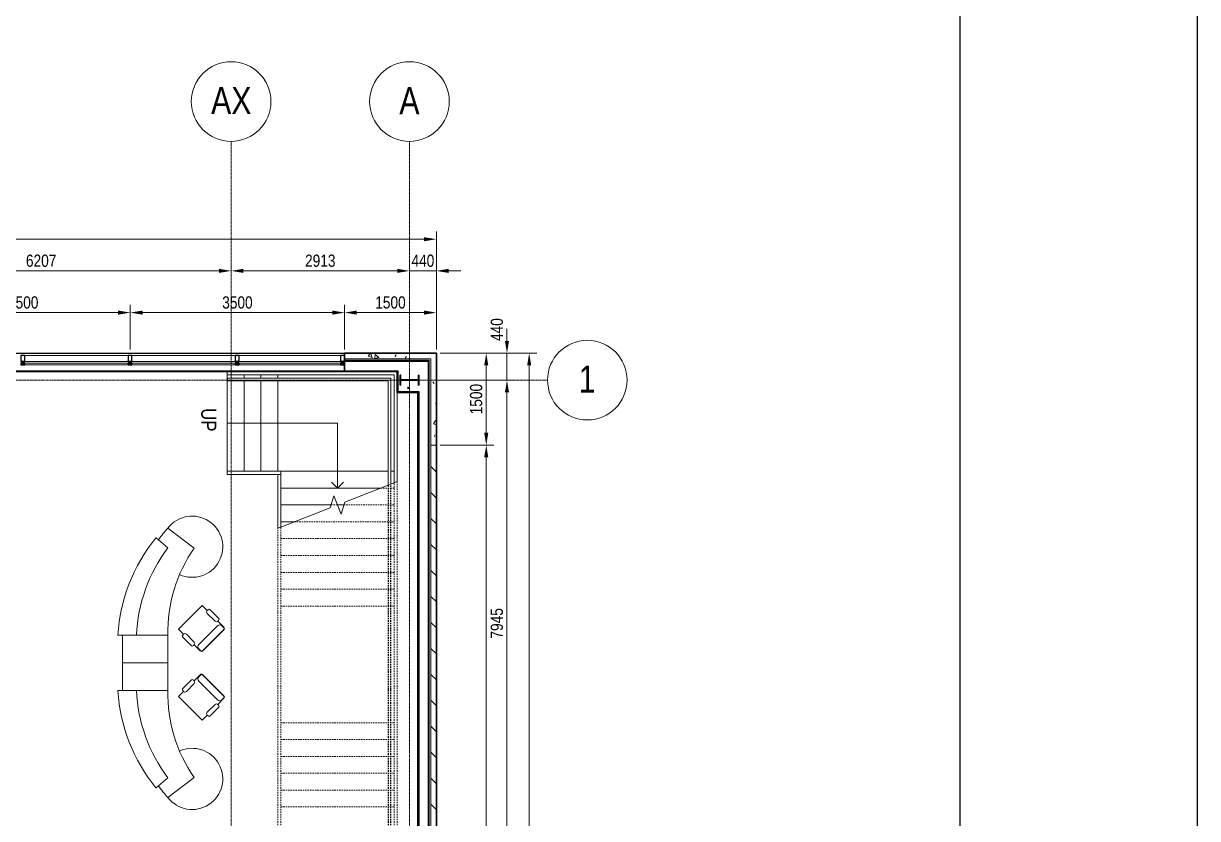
# Model space of a CAD drawing. Header units: millimetres. Extents: x -31954 to 493870, y 99509 to 604061.
# Drawn here: x 283764 to 302946, y 502529 to 515513 of the extents above; entities that cross this region are included whole.
import ezdxf

# ---------------------------------------------------------------- set-up
doc = ezdxf.new("R2010")
doc.units = ezdxf.units.MM
doc.header["$LTSCALE"] = 10
doc.linetypes.add('Center', pattern=[2, 1.25, -0.25, 0.25, -0.25])
doc.linetypes.add('Overhead', pattern=[3.96875, 2.38125, -1.5875])
for name, color, linetype, lineweight in [('A-ANNOTATIONS', 1, 'Continuous', 9), ('A-DETL-GENF', 3, 'Continuous', 9), ('A-FLOR-HRAL', 1, 'Continuous', 9), ('A-FLOR-STRS', 2, 'Continuous', 9), ('A-FURNITURE', 2, 'Continuous', 9), ('A-GLAZ', 6, 'Continuous', 9), ('A-GLAZ-CWMG', 3, 'Continuous', 9), ('A-HATCH', 9, 'Continuous', 0), ('A-SECT-MBND', 5, 'Overhead', 9), ('A-WALL', 2, 'Continuous', 18), ('S-COLUMN-STEEL-PLAN', 4, 'Continuous', 50), ('S-COLUMN-STEEL-SECTION', 4, 'Continuous', 25), ('S-GRID', 6, 'Center', 9)]:
    doc.layers.add(name, color=color, linetype=linetype, lineweight=lineweight)
doc.styles.add('AnnoText', font='arial.ttf', dxfattribs={"width": 0.8, "height": 2})
doc.styles.get("Standard").update_dxf_attribs({"font": 'arial.ttf', "width": 0.8})
pattern_1 = [(320, (271359.46, 491699.5), (-63.756, -728.737), [76.2, -838.2]), (265, (271359.5, 491699.5), (764.228, 140.972), [60.96, -670.56]), (10.451, (271354.15, 491638.8), (700.467, -587.77), [64.76, -712.36]), (316.184, (271562.7, 491699.5), (-168.17, -1084.316), [114.3, -1257.3]), (6.636, (271548.6, 491609.2), (989.71, -949.61), [97.14, -1068.54]), (261.184, (271562.7, 491699.5), (989.7, -949.62), [91.44, -1005.84]), (291, (271511.86, 491597.9), (-409.06, -606.458), [76.2, -838.2]), (236, (271511.9, 491597.9), (736.753, -247.208), [60.96, -670.56]), (341.451, (271477.8, 491547.4), (327.685, -853.668), [64.76, -712.36]), (307.5, (271359.46, 491699.52), (338.22, -12.3547), [33.528, -628.904, 33.528, -647.192, -673.1]), (307.5, (271359.46, 491699.52), (338.22, -12.3547), [-1343.152, 33.528, -639.572]), (277.5, (271359.46, 491699.52), (400.722, -267.279), [33.528, -354.584, 33.528, -613.664, -256.54]), (277.5, (271359.46, 491699.52), (400.722, -267.279), [-1035.304, 33.528, -223.012]), (237.5, (271359.46, 491926.1), (-22.9153, -542.3633), [33.528, -220.472, 33.528, -758.952, -1051.56]), (237.5, (271359.46, 491926.1), (-22.9153, -542.3633), [-1046.48, 33.528, -1018.032]), (227.5, (271359.46, 492027.7), (101.707, -592.517), [33.528, -296.672, 33.528, -492.76, -746.76]), (227.5, (271359.46, 492027.7), (101.707, -592.517), [-856.488, 33.528, -713.232])]
pattern_2 = [(270, (271359.46, 491699.52), (300, -6e-14), []), (360, (271359.46, 491699.52), (7e-14, 300), [])]
pattern_3 = [(270, (271359.46, 491699.52), (203.2, -812.8), [33.528, -576.072, 33.528, -576.072, -3251.2]), (270, (271359.46, 491699.52), (203.2, -812.8), [-1219.2, 33.528, -1185.672, 33.528, -576.072, -1422.4]), (270, (271359.46, 491699.52), (203.2, -812.8), [-3048, 33.528, -372.872, 33.528, -982.472]), (30, (271461.06, 491394.72), (602.3054, 582.3764), [33.528, -576.072, 33.528, -576.072, -3251.2]), (30, (271461.06, 491394.72), (602.3054, 582.3764), [-1219.2, 33.528, -1185.672, 33.528, -576.072, -1422.4]), (30, (271461.06, 491394.72), (602.3054, 582.3764), [-3048, 33.528, -372.872, 33.528, -982.472]), (150, (271867.46, 491293.12), (-805.5054, 230.4236), [33.528, -576.072, 33.528, -576.072, -3251.2]), (150, (271867.46, 491293.12), (-805.5054, 230.4236), [-1219.2, 33.528, -1185.672, 33.528, -576.072, -1422.4]), (150, (271867.46, 491293.12), (-805.5054, 230.4236), [-3048, 33.528, -372.872, 33.528, -982.472])]

# ---------------------------------------------------------------- blocks, each defined once
blk = doc.blocks.new('System Panel - 1_ Glass-559262-Ground Floor Level')
at = {"layer": 'A-GLAZ', "lineweight": 18}
for p, q in [((842, 13), (-842, 13)), ((-842, 13), (-842, -13)), ((842, -13), (842, 13)), ((-842, -13), (842, -13))]:
    blk.add_line(p, q, dxfattribs=at)
blk = doc.blocks.new('Rectangular Mullion - Kawneer-1600_Sys_3-6 Mullion_Sill-559254-Ground Floor Level')
at = {"layer": 'A-GLAZ-CWMG'}
for p, q in [((-18394, 17587), (-18394, 15928)), ((-18241, 15928), (-18241, 17587))]:
    blk.add_line(p, q, dxfattribs=at)
blk = doc.blocks.new('Rectangular Mullion - Kawneer-1600_Sys_3_6_pg01-Detail4-322335-Ground Floor Level')
at = {"layer": 'A-DETL-GENF'}
for p, q in [((-27, 114), (-27, 20)), ((36, 114), (-27, 114)), ((-27, 19), (-25, 19)), ((-27, 18), (-27, -18)), ((-24, 19), (-26, 19)), ((-25, 27), (-25, 111)), ((-25, 21), (-25, 22)), ((-25, 17), (-13, 17)), ((-25, -17), (-25, 17)), ((-24, 111), (-21, 111)), ((-14, 26), (-24, 26)), ((-24, 23), (-22, 23)), ((-13, 19), (-22, 19)), ((-21, 19), (-7, 19)), ((-20, 22), (-20, 21)), ((-19, 110), (-19, 109)), ((-19, 109), (-13, 109)), ((-13, 109), (-13, 110)), ((-13, 23), (-13, 25)), ((21, 22), (-13, 22)), ((-12, 111), (20, 111)), ((-8, 17), (-8, 0)), ((-7, 17), (-8, 17)), ((-8, 0), (-8, -1)), ((-7, 19), (-7, 17)), ((-7, 1), (-4, 1)), ((-7, -1), (-7, 0)), ((-5, 15), (-5, 4)), ((-5, 4), (1, 4)), ((-4, 0), (-5, 0)), ((-4, 19), (-4, 17)), ((0, 19), (-4, 19)), ((-4, 0), (-3, 0)), ((-1, 0), (0, 0)), ((0, 17), (0, 19)), ((0, 1), (3, 1)), ((1, 0), (0, 0)), ((1, 4), (1, 15)), ((3, 19), (30, 19)), ((3, 17), (3, 19)), ((4, 17), (3, 17)), ((3, 0), (3, -1)), ((4, 0), (4, 17)), ((4, -1), (4, 0)), ((22, 110), (22, 109)), ((22, 109), (28, 109)), ((33, 26), (22, 26)), ((22, 25), (22, 23)), ((27, 19), (24, 17)), ((24, 16), (27, 13)), ((28, 109), (28, 110)), ((29, 111), (33, 111)), ((29, 21), (29, 22)), ((30, 23), (33, 23)), ((33, 19), (36, 19)), ((34, 111), (34, 27)), ((34, 22), (34, 21)), ((36, 20), (36, 114)), ((36, 25), (36, 24)), ((37, 26), (37, 26)), ((40, 13), (38, 25)), ((-25, -19), (-27, -19)), ((-27, -20), (-27, -38)), ((-27, -38), (36, -38)), ((-26, -19), (-24, -19)), ((-13, -17), (-25, -17)), ((-25, -22), (-25, -21)), ((-25, -26), (-25, -35)), ((-22, -23), (-24, -23)), ((-19, -25), (-24, -25)), ((-24, -36), (33, -36)), ((-22, -19), (-13, -19)), ((-8, -19), (-21, -19)), ((-20, -21), (-20, -22)), ((-18, -22), (-18, -25)), ((-8, -22), (-18, -22)), ((-8, -2), (-9, -3)), ((-9, -13), (-8, -14)), ((-8, -1), (-8, -1)), ((-8, -4), (-6, -3)), ((-8, -4), (-8, -12)), ((-6, -13), (-8, -12)), ((-8, -14), (-8, -14)), ((-8, -15), (-8, -16)), ((-8, -16), (-8, -19)), ((-6, -4), (-7, -4)), ((-7, -12), (-6, -12)), ((-7, -16), (-7, -15)), ((-4, -17), (-7, -17)), ((-6, 0), (-6, -2)), ((-6, -2), (-6, -1)), ((-5, -2), (-6, -2)), ((-6, -2), (-6, -3)), ((-6, -2), (-6, -2)), ((-6, -7), (-6, -6)), ((-6, -10), (-6, -9)), ((-6, -14), (-5, -13)), ((-6, -13), (-6, -14)), ((-6, -13), (-6, -13)), ((-6, -15), (-6, -14)), ((-6, -14), (-6, -15)), ((2, -19), (-6, -19)), ((1, -7), (-5, -7)), ((-5, -9), (1, -9)), ((-5, -16), (-4, -16)), ((-4, -3), (-4, -3)), ((-4, -13), (-4, -12)), ((-3, -15), (-4, -16)), ((-3, -2), (-3, -2)), ((-3, -3), (-2, -4)), ((-2, -11), (-3, -13)), ((-3, -13), (-3, -14)), ((-2, -4), (-1, -3)), ((-1, -13), (-2, -11)), ((-1, -2), (-1, -2)), ((-1, -3), (-1, -3)), ((-1, -12), (-1, -13)), ((-1, -14), (-1, -13)), ((0, -16), (-1, -15)), ((0, -16), (1, -16)), ((3, -17), (0, -17)), ((2, -2), (1, -2)), ((1, -13), (2, -14)), ((2, -2), (2, 0)), ((2, -1), (2, -2)), ((2, -2), (2, -2)), ((2, -3), (2, -2)), ((2, -3), (4, -4)), ((3, -4), (2, -4)), ((2, -6), (2, -7)), ((2, -9), (2, -10)), ((4, -12), (2, -13)), ((2, -12), (3, -12)), ((2, -14), (2, -13)), ((2, -14), (2, -15)), ((2, -14), (2, -14)), ((2, -15), (2, -14)), ((3, -15), (3, -16)), ((4, -1), (4, -1)), ((5, -3), (4, -2)), ((4, -12), (4, -4)), ((4, -14), (5, -13)), ((4, -14), (4, -14)), ((4, -16), (4, -15)), ((4, -19), (4, -16)), ((30, -19), (4, -19)), ((26, -22), (4, -22)), ((24, -19), (24, -13)), ((27, -25), (27, -22)), ((33, -25), (28, -25)), ((29, -22), (29, -21)), ((33, -23), (30, -23)), ((36, -19), (33, -19)), ((34, -21), (34, -22)), ((34, -35), (34, -26)), ((36, -38), (36, -20)), ((36, -25), (36, -24)), ((37, -26), (37, -26)), ((39, -13), (38, -25))]:
    blk.add_line(p, q, dxfattribs=at)
for centre, radius, start, end in [((-27, 20), 0.508, 180, 270), ((-26, 18), 1.02, 90, 180), ((-24, 111), 0.762, 90, 180), ((-24, 27), 0.762, 180, 270), ((-24, 22), 1.27, 90, 180), ((-23, 21), 2.29, 180, 225.1897), ((-25, 19), 0.381, 270, 45.1897), ((-25, 17), 0.508, 90, 180), ((-23, 19), 1.27, 23.5782, 156.4218), ((-22, 22), 1.27, 0, 90), ((-21, 110), 1.52, 0, 90), ((-23, 21), 2.29, 314.8103, 0), ((-21, 19), 0.381, 134.8103, 270), ((-14, 25), 0.508, 0, 90), ((-12, 110), 1.52, 90, 180), ((-13, 23), 0.762, 180, 270), ((-13, 18), 1.02, 270, 90), ((-8, 17), 0.254, 90, 180), ((-7, 19), 0.254, 0, 90), ((-7, 17), 0.254, 270, 0), ((-7, 0), 0.254, 90, 189), ((-5, -1), 0.762, 90, 170), ((-7, 17), 3.17, 301.3323, 0), ((-4, 0), 0.381, 30, 90), ((-4, -1), 0.762, 40.0052, 90), ((0, -1), 0.762, 90, 139.9948), ((3, 17), 3.17, 180, 238.6677), ((0, 0), 0.381, 90, 150), ((1, -1), 0.762, 10, 90), ((3, 19), 0.254, 90, 180), ((3, 17), 0.254, 180, 270), ((3, 0), 0.254, 351, 90), ((4, 17), 0.254, 360, 90), ((20, 110), 1.52, 0, 90), ((21, 23), 0.762, 270, 0), ((22, 25), 0.508, 90, 180), ((25, 16), 0.889, 130.5689, 230), ((29, 110), 1.52, 90, 180), ((30, 22), 1.27, 90, 180), ((31, 21), 2.29, 180, 225.1897), ((30, 19), 0.381, 270, 45.1897), ((33, 111), 0.762, 0, 90), ((33, 27), 0.762, 270, 0), ((33, 22), 1.27, 0, 90), ((32, 21), 2.29, 314.8103, 0), ((33, 19), 0.381, 134.8103, 270), ((37, 25), 0.508, 90, 180), ((36, 20), 0.508, 270, 0), ((37, 25), 0.508, 8.2681, 90), ((-26, -18), 1.02, 180, 270), ((-27, -20), 0.508, 90, 180), ((-25, -17), 0.508, 180, 270), ((-25, -19), 0.381, 314.8103, 90), ((-23, -21), 2.29, 134.8103, 180), ((-24, -22), 1.27, 180, 270), ((-24, -26), 0.762, 90, 180), ((-24, -35), 0.762, 180, 270), ((-23, -19), 1.27, 203.5782, 336.4218), ((-22, -22), 1.27, 270, 0), ((-21, -19), 0.381, 90, 225.1897), ((-23, -21), 2.29, 0, 45.1897), ((-19, -25), 0.508, 270, 0), ((-18, -22), 0.762, 90, 180), ((-13, -18), 1.02, 270, 90), ((-8, -3), 0.381, 175, 287), ((-8, -13), 0.381, 73, 185), ((-8, -2), 0.254, 107, 175), ((-8, -1), 0.254, 287, 23), ((-7, -4), 0.533, 90, 180), ((-7, -12), 0.533, 180, 270), ((-8, -15), 0.254, 337, 73), ((-8, -14), 0.254, 185, 253), ((-8, -19), 2.54, 270, 0), ((-6, -1), 0.254, 189, 287), ((-6, -15), 0.254, 73, 171), ((-7, -16), 0.254, 171, 270), ((-6, -1), 0.254, 9.6978, 107), ((-6, -2), 0.254, 26, 102.511), ((-6, -3), 0.254, 287, 26), ((-6, -2), 0.381, 170, 210), ((-6, -3), 0.254, 270, 0), ((-5, -6), 0.254, 96.3794, 180), ((-5, -7), 0.254, 180, 270), ((-5, -9), 0.254, 90, 180), ((-5, -10), 0.254, 180, 263.6206), ((-6, -13), 0.254, 0, 90), ((-6, -13), 0.254, 334, 73), ((-6, -14), 0.254, 255.1531, 334), ((-6, -14), 0.381, 150, 190), ((-6, -15), 0.254, 253, 350.3022), ((-5, -15), 0.762, 190, 270), ((-6, -3), 2.03, 276.3794, 0), ((-6, -12), 2.03, 360, 83.6206), ((-3, -3), 0.254, 141.3053, 180), ((-3, -13), 0.254, 180, 218.6947), ((-4, -16), 0.381, 270, 330), ((-4, -15), 0.762, 270, 319.9948), ((-4, -1), 1.52, 345, 30), ((-5, -1), 1.83, 321.3053, 40.0052), ((-3, -3), 0.203, 82.8192, 210), ((-3, -13), 0.203, 150, 277.1808), ((-5, -15), 1.83, 319.9948, 38.6947), ((-4, -15), 1.52, 330, 15), ((-2, -4), 0.381, 210, 330), ((-2, -12), 0.381, 30, 150), ((0, -1), 1.52, 150, 195), ((1, -1), 1.83, 139.9948, 218.6947), ((-1, -3), 0.203, 330, 97.1808), ((-1, -3), 0.254, 0, 38.6947), ((2, -3), 2.03, 180, 263.6206), ((2, -12), 2.03, 96.3794, 180), ((-1, -13), 0.203, 262.8192, 30), ((1, -15), 1.83, 141.3053, 220.0052), ((-1, -13), 0.254, 321.3053, 0), ((0, -15), 1.52, 165, 210), ((0, -15), 0.762, 220.0052, 270), ((0, -16), 0.381, 210, 270), ((2, -3), 0.254, 154, 253), ((1, -6), 0.254, 0, 83.6206), ((1, -7), 0.254, 270, 0), ((1, -9), 0.254, 0, 90), ((1, -10), 0.254, 276.3794, 0), ((2, -13), 0.254, 107, 206), ((1, -15), 0.762, 270, 350), ((2, -1), 0.254, 73, 170.3022), ((2, -1), 0.254, 253, 351), ((2, -2), 0.254, 75.1531, 154), ((2, -2), 0.381, 330, 10), ((2, -3), 0.254, 180, 270), ((2, -13), 0.254, 90, 180), ((2, -14), 0.254, 206, 282.511), ((2, -14), 0.381, 350, 30), ((2, -15), 0.254, 9, 107), ((2, -15), 0.254, 189.6978, 287), ((4, -19), 2.54, 180, 270), ((3, -4), 0.533, 360, 90), ((3, -12), 0.533, 270, 0), ((3, -16), 0.254, 270, 9), ((4, -1), 0.254, 157, 253), ((4, -2), 0.254, 5, 73), ((4, -3), 0.381, 253, 5), ((4, -13), 0.381, 355, 107), ((4, -14), 0.254, 287, 355), ((4, -15), 0.254, 107, 203), ((26, -22), 0.762, 0, 90), ((28, -25), 0.508, 180, 270), ((31, -21), 2.29, 134.8103, 180), ((30, -22), 1.27, 180, 270), ((30, -19), 0.381, 314.8103, 90), ((33, -19), 0.381, 90, 225.1897), ((32, -21), 2.29, 0, 45.1897), ((33, -22), 1.27, 270, 0), ((33, -26), 0.762, 0, 90), ((33, -35), 0.762, 270, 0), ((36, -20), 0.508, 0, 90), ((37, -25), 0.508, 180, 270), ((37, -25), 0.508, 270, 351.9331)]:
    blk.add_arc(centre, radius, start, end, dxfattribs=at)
blk = doc.blocks.new('Rectangular Mullion - Kawneer-1600_Sys_3-6 Mullion_Jamb L-559006-Ground Floor Level')
at = {"layer": 'A-GLAZ-CWMG', "lineweight": 25}
for p, q in [((-64, 114), (-64, 13)), ((0, 114), (-64, 114)), ((-64, 13), (-51, 13)), ((-51, 13), (-51, -13)), ((0, -38), (0, 114)), ((-51, -13), (-64, -13)), ((-64, -13), (-64, -38)), ((-64, -38), (0, -38))]:
    blk.add_line(p, q, dxfattribs=at)
blk = doc.blocks.new('Desk-Reception - Desk-Reception-463997-Ground Floor Level')
at = {"layer": 'A-FURNITURE'}
for p, q in [((0, 815), (0, 0)), ((0, 740), (450, 740)), ((450, 740), (450, 0)), ((-1589, 193), (-1429, 0)), ((450, 0), (0, 0)), ((-1750, 0), (-1421, -429))]:
    blk.add_line(p, q, dxfattribs=at)
for centre, radius, start, end in [((150, -1909), 2729, 93.1598, 129.5925), ((128, -2082), 2600, 92.8226, 126.7878), ((233, -2251), 3000, 126.6541, 131.3831), ((-51, -2404), 2405, 88.7967, 124.7576), ((-1446, -397), 500, 127.4781, 24.3436)]:
    blk.add_arc(centre, radius, start, end, dxfattribs=at)
blk = doc.blocks.new('Chair-Task Arms - Chair-Task Arms-350113-Ground Floor Level')
at = {"layer": 'A-FURNITURE'}
for p, q in [((-132, 282), (-132, 168)), ((-132, 282), (414, 282)), ((414, 282), (414, 168)), ((-177, 142), (-177, -49)), ((-132, 168), (-151, 168)), ((-100, -44), (-100, 136)), ((382, 136), (382, -45)), ((433, 168), (414, 168)), ((459, -50), (459, 142)), ((-150, -76), (-132, -76)), ((-132, -76), (-132, -219)), ((-126, -222), (-126, -177)), ((-75, -126), (357, -126)), ((408, -222), (408, -177)), ((414, -77), (432, -77)), ((414, -77), (414, -219)), ((-107, -244), (389, -244)), ((-100, -248), (382, -248))]:
    blk.add_line(p, q, dxfattribs=at)
for centre, radius, start, end in [((-151, 142), 26.2, 90, 180), ((-132, 136), 32.3, 360, 90), ((414, 136), 32.3, 90, 180), ((433, 142), 26.2, 360, 90), ((-150, -49), 26.9, 180, 270), ((-132, -44), 32.3, 270, 360), ((-75, -177), 50.8, 90, 180), ((357, -177), 50.8, 0, 90), ((414, -45), 32.3, 180, 270), ((432, -50), 26.9, 270, 360), ((-107, -219), 25.4, 180, 270), ((-100, -222), 25.4, 180, 270), ((382, -222), 25.4, 270, 0), ((389, -219), 25.4, 270, 0)]:
    blk.add_arc(centre, radius, start, end, dxfattribs=at)
blk = doc.blocks.new('Railing - Railing-541401-Ground Floor Level')
at = {"layer": 'A-FLOR-HRAL'}
for p, q in [((-18019, 18405), (-18019, 16560)), ((-16775, 18405), (-18019, 18405)), ((-17979, 18365), (-17979, 16560)), ((-16775, 18365), (-17979, 18365)), ((-16290, 18405), (-16775, 18405)), ((-16274, 18365), (-16775, 18365)), ((-16274, 18365), (-16290, 18405)), ((-18019, 16560), (-18019, 15740)), ((-17979, 16560), (-17979, 15740)), ((-17979, 15740), (-18019, 15740))]:
    blk.add_line(p, q, dxfattribs=at)
at = {"layer": 'A-SECT-MBND'}
for p, q in [((-10139, 18510), (-10099, 18510)), ((-10139, 18510), (-10139, 18405)), ((-10134, 18510), (-10104, 18510)), ((-10134, 18510), (-10134, 18400)), ((-10134, 18510), (-10104, 18510)), ((-10134, 18510), (-10134, 18400)), ((-10134, 18510), (-10104, 18510)), ((-10134, 18510), (-10134, 18400)), ((-10134, 18510), (-10104, 18510)), ((-10134, 18510), (-10134, 18400)), ((-10134, 18510), (-10104, 18510)), ((-10134, 18510), (-10134, 18400)), ((-10134, 18510), (-10104, 18510)), ((-10134, 18510), (-10134, 18400)), ((-10104, 18510), (-10104, 18370)), ((-10104, 18510), (-10104, 18370)), ((-10104, 18510), (-10104, 18370)), ((-10104, 18510), (-10104, 18370)), ((-10104, 18510), (-10104, 18370)), ((-10104, 18510), (-10104, 18370)), ((-10099, 18510), (-10099, 18365)), ((-14300, 18405), (-16290, 18405)), ((-14300, 18400), (-16288, 18400)), ((-14300, 18400), (-16288, 18400)), ((-14300, 18400), (-16288, 18400)), ((-14300, 18400), (-16288, 18400)), ((-14300, 18400), (-16288, 18400)), ((-14300, 18400), (-16288, 18400)), ((-14300, 18370), (-16276, 18370)), ((-14300, 18370), (-16276, 18370)), ((-14300, 18370), (-16276, 18370)), ((-14300, 18370), (-16276, 18370)), ((-14300, 18370), (-16276, 18370)), ((-14300, 18370), (-16276, 18370)), ((-14300, 18365), (-16274, 18365)), ((-12932, 18405), (-14300, 18405)), ((-12932, 18400), (-14300, 18400)), ((-12932, 18400), (-14300, 18400)), ((-12932, 18400), (-14300, 18400)), ((-12932, 18400), (-14300, 18400)), ((-12932, 18400), (-14300, 18400)), ((-12932, 18400), (-14300, 18400)), ((-12932, 18370), (-14300, 18370)), ((-12932, 18370), (-14300, 18370)), ((-12932, 18370), (-14300, 18370)), ((-12932, 18370), (-14300, 18370)), ((-12932, 18370), (-14300, 18370)), ((-12932, 18370), (-14300, 18370)), ((-12932, 18365), (-14300, 18365)), ((-10244, 18405), (-12932, 18405)), ((-10244, 18400), (-12932, 18400)), ((-10244, 18400), (-12932, 18400)), ((-10244, 18400), (-12932, 18400)), ((-10244, 18400), (-12932, 18400)), ((-10244, 18400), (-12932, 18400)), ((-10244, 18400), (-12932, 18400)), ((-10244, 18370), (-12932, 18370)), ((-10244, 18370), (-12932, 18370)), ((-10244, 18370), (-12932, 18370)), ((-10244, 18370), (-12932, 18370)), ((-10244, 18370), (-12932, 18370)), ((-10244, 18370), (-12932, 18370)), ((-10244, 18365), (-12932, 18365)), ((-10139, 18405), (-10244, 18405)), ((-10134, 18400), (-10244, 18400)), ((-10134, 18400), (-10244, 18400)), ((-10134, 18400), (-10244, 18400)), ((-10134, 18400), (-10244, 18400)), ((-10134, 18400), (-10244, 18400)), ((-10134, 18400), (-10244, 18400)), ((-10104, 18370), (-10244, 18370)), ((-10104, 18370), (-10244, 18370)), ((-10104, 18370), (-10244, 18370)), ((-10104, 18370), (-10244, 18370)), ((-10104, 18370), (-10244, 18370)), ((-10104, 18370), (-10244, 18370)), ((-10099, 18365), (-10244, 18365))]:
    blk.add_line(p, q, dxfattribs=at)
blk = doc.blocks.new('Desk-Reception - Desk-Reception-543519-Ground Floor Level')
at = {"layer": 'A-FURNITURE'}
for p, q in [((-1750, 0), (-1421, 429)), ((-1589, -193), (-1429, 0)), ((450, 0), (0, 0)), ((0, -815), (0, 0)), ((450, -740), (450, 0)), ((0, -740), (450, -740))]:
    blk.add_line(p, q, dxfattribs=at)
for centre, radius, start, end in [((-1446, 397), 500, 335.6564, 232.5219), ((-51, 2404), 2405, 235.2424, 271.2033), ((233, 2251), 3000, 228.6169, 233.3459), ((128, 2082), 2600, 233.2122, 267.1774), ((150, 1909), 2729, 230.4075, 266.8402)]:
    blk.add_arc(centre, radius, start, end, dxfattribs=at)
blk = doc.blocks.new('Chair-Task Arms - Chair-Task Arms-543520-Ground Floor Level')
at = {"layer": 'A-FURNITURE'}
for p, q in [((-132, 76), (-132, 219)), ((-126, 222), (-126, 177)), ((-107, 244), (389, 244)), ((-100, 248), (382, 248)), ((408, 222), (408, 177)), ((414, 77), (414, 219)), ((-177, -142), (-177, 49)), ((-150, 76), (-132, 76)), ((-100, 44), (-100, -136)), ((-75, 126), (357, 126)), ((382, -136), (382, 45)), ((414, 77), (432, 77)), ((459, 50), (459, -142)), ((-132, -168), (-151, -168)), ((-132, -282), (-132, -168)), ((414, -282), (414, -168)), ((433, -168), (414, -168)), ((-132, -282), (414, -282))]:
    blk.add_line(p, q, dxfattribs=at)
for centre, radius, start, end in [((-107, 219), 25.4, 90, 180), ((-100, 222), 25.4, 90, 180), ((382, 222), 25.4, 360, 90), ((389, 219), 25.4, 360, 90), ((-150, 49), 26.9, 90, 180), ((-132, 44), 32.3, 0, 90), ((-75, 177), 50.8, 180, 270), ((357, 177), 50.8, 270, 360), ((414, 45), 32.3, 90, 180), ((432, 50), 26.9, 0, 90), ((-151, -142), 26.2, 180, 270), ((-132, -136), 32.3, 270, 0), ((414, -136), 32.3, 180, 270), ((433, -142), 26.2, 270, 0)]:
    blk.add_arc(centre, radius, start, end, dxfattribs=at)
blk = doc.blocks.new('System Panel - 1_ Glass-559335-Ground Floor Level')
at = {"layer": 'A-GLAZ', "lineweight": 18}
for p, q in [((856, 13), (-856, 13)), ((-856, 13), (-856, -13)), ((856, -13), (856, 13)), ((-856, -13), (856, -13))]:
    blk.add_line(p, q, dxfattribs=at)
blk = doc.blocks.new('Rectangular Mullion - Kawneer-1600_Sys_3-6 Mullion_Sill-559258-Ground Floor Level')
at = {"layer": 'A-GLAZ-CWMG'}
for p, q in [((-18394, 15864), (-18394, 14178)), ((-18241, 14178), (-18241, 15864))]:
    blk.add_line(p, q, dxfattribs=at)
blk = doc.blocks.new('Rectangular Mullion - Kawneer-1600_Sys_3_6_pg01-Detail5-322336-Ground Floor Level')
at = {"layer": 'A-DETL-GENF'}
for p, q in [((-31, 19), (-29, 32)), ((-28, 32), (-29, 32)), ((-27, 121), (36, 121)), ((-27, 26), (-27, 121)), ((-27, 32), (-27, 31)), ((-25, 25), (-27, 25)), ((-25, 117), (-25, 33)), ((-25, 28), (-25, 28)), ((-21, 118), (-24, 118)), ((-24, 32), (-14, 32)), ((-22, 29), (-24, 29)), ((6, 25), (-21, 25)), ((-20, 28), (-20, 28)), ((-19, 115), (-19, 116)), ((-13, 115), (-19, 115)), ((-15, 22), (-19, 19)), ((-18, 25), (-15, 23)), ((-13, 116), (-13, 115)), ((-13, 32), (-13, 29)), ((-13, 28), (21, 28)), ((20, 118), (-12, 118)), ((4, 6), (4, 23)), ((5, 5), (4, 6)), ((4, 5), (5, 5)), ((4, 3), (4, 5)), ((5, 23), (6, 23)), ((7, 4), (5, 3)), ((5, -5), (5, 2)), ((6, 24), (6, 25)), ((6, 7), (6, 6)), ((9, 7), (6, 7)), ((6, 3), (7, 3)), ((7, 10), (7, 21)), ((14, 10), (7, 10)), ((7, 6), (7, 4)), ((7, 5), (7, 6)), ((7, 4), (7, 5)), ((7, 4), (7, 4)), ((7, 3), (7, 4)), ((7, 1), (7, -1)), ((8, 7), (9, 7)), ((9, 25), (13, 25)), ((9, 24), (9, 25)), ((10, 6), (9, 7)), ((10, 2), (9, 4)), ((9, 4), (9, 3)), ((10, 4), (10, 5)), ((12, 4), (11, 2)), ((12, 7), (12, 6)), ((12, 5), (12, 4)), ((12, 3), (12, 4)), ((13, 25), (13, 24)), ((15, 7), (13, 7)), ((13, 7), (14, 7)), ((14, 21), (14, 10)), ((15, 5), (14, 4)), ((14, 4), (14, 4)), ((17, 3), (14, 4)), ((14, 4), (14, 3)), ((14, -1), (14, 1)), ((15, 6), (16, 7)), ((15, 4), (15, 6)), ((15, 6), (15, 5)), ((15, 3), (16, 3)), ((16, 25), (16, 24)), ((30, 25), (16, 25)), ((16, 23), (17, 23)), ((16, 2), (16, -5)), ((17, 23), (17, 6)), ((17, 6), (17, 5)), ((17, 5), (17, 3)), ((17, 5), (17, 5)), ((22, 115), (22, 116)), ((28, 115), (22, 115)), ((22, 32), (33, 32)), ((22, 29), (22, 32)), ((27, 25), (24, 23)), ((24, 22), (27, 19)), ((28, 116), (28, 115)), ((33, 118), (29, 118)), ((29, 28), (29, 28)), ((33, 29), (30, 29)), ((36, 25), (33, 25)), ((34, 33), (34, 117)), ((34, 28), (34, 28)), ((36, 121), (36, 26)), ((36, 32), (36, 31)), ((37, 32), (37, 32)), ((40, 19), (38, 32)), ((-31, -6), (-29, -19)), ((-28, -20), (-28, -20)), ((-27, -13), (-25, -13)), ((-27, -32), (-27, -13)), ((-27, -19), (-27, -18)), ((-27, -32), (36, -32)), ((-25, -15), (-25, -15)), ((-25, -28), (-25, -20)), ((-24, -17), (-22, -17)), ((-24, -19), (-19, -19)), ((33, -29), (-24, -29)), ((-21, -13), (4, -13)), ((-20, -15), (-20, -15)), ((-18, -15), (4, -15)), ((-18, -19), (-18, -16)), ((-15, -13), (-15, -6)), ((4, -8), (4, -6)), ((5, -8), (4, -8)), ((4, -10), (5, -8)), ((4, -13), (4, -10)), ((5, -6), (7, -7)), ((7, -6), (6, -6)), ((6, -9), (6, -10)), ((6, -10), (9, -10)), ((7, -1), (14, -1)), ((7, -2), (7, -4)), ((14, -2), (7, -2)), ((7, -7), (7, -6)), ((7, -7), (7, -9)), ((7, -7), (7, -7)), ((7, -8), (7, -7)), ((7, -9), (7, -8)), ((7, -13), (14, -13)), ((9, -10), (8, -10)), ((9, -7), (10, -5)), ((9, -6), (9, -7)), ((9, -10), (10, -9)), ((10, -8), (10, -7)), ((11, -5), (12, -7)), ((12, -7), (12, -6)), ((12, -7), (12, -8)), ((12, -9), (12, -10)), ((13, -10), (15, -10)), ((14, -10), (13, -10)), ((14, -4), (14, -2)), ((14, -7), (17, -6)), ((14, -6), (14, -7)), ((14, -7), (14, -7)), ((14, -7), (15, -8)), ((16, -6), (15, -6)), ((15, -9), (15, -7)), ((15, -8), (15, -9)), ((16, -10), (15, -9)), ((17, -6), (17, -8)), ((17, -8), (17, -10)), ((17, -8), (17, -8)), ((17, -10), (17, -13)), ((17, -13), (30, -13)), ((17, -15), (26, -15)), ((24, -13), (24, -6)), ((27, -16), (27, -19)), ((28, -19), (33, -19)), ((29, -15), (29, -15)), ((30, -17), (33, -17)), ((33, -13), (36, -13)), ((34, -15), (34, -15)), ((34, -20), (34, -28)), ((36, -32), (36, -13)), ((36, -19), (36, -18)), ((37, -20), (37, -20)), ((39, -6), (38, -19))]:
    blk.add_line(p, q, dxfattribs=at)
for centre, radius, start, end in [((-29, 32), 0.508, 90, 171.7319), ((-28, 32), 0.508, 0, 90), ((-27, 26), 0.508, 180, 270), ((-24, 117), 0.762, 90, 180), ((-24, 33), 0.762, 180, 270), ((-24, 28), 1.27, 90, 180), ((-23, 28), 2.29, 180, 225.1897), ((-25, 26), 0.381, 270, 45.1897), ((-22, 28), 1.27, 0, 90), ((-21, 116), 1.52, 360, 90), ((-23, 28), 2.29, 314.8103, 0), ((-21, 26), 0.381, 134.8103, 270), ((-16, 23), 0.889, 310, 49.4311), ((-14, 32), 0.508, 0, 90), ((-12, 116), 1.52, 90, 180), ((-13, 29), 0.762, 180, 270), ((5, 23), 0.254, 90, 180), ((5, 5), 0.254, 107, 175), ((5, 3), 0.381, 175, 287), ((5, 5), 0.254, 287, 23), ((6, 2), 0.533, 90, 180), ((6, 25), 0.254, 0, 90), ((6, 24), 0.254, 270, 0), ((6, 7), 0.254, 90, 189), ((7, 5), 0.254, 9.6978, 107), ((6, 6), 0.254, 189, 287), ((6, 24), 3.18, 301.3323, 0), ((8, 6), 0.762, 90, 170), ((7, 5), 0.381, 170, 210), ((7, 4), 0.254, 287, 26), ((7, 4), 0.254, 26, 104.8469), ((7, 3), 2.03, 276.3794, 0), ((7, 3), 0.254, 270, 0), ((7, 1), 0.254, 96.3794, 180), ((9, 7), 0.381, 30, 90), ((9, 6), 0.762, 40.0052, 90), ((8, 5), 1.83, 321.3053, 40.0052), ((10, 4), 0.203, 82.8192, 210), ((9, 4), 0.254, 141.3053, 180), ((8, 5), 1.52, 345, 30), ((11, 2), 0.381, 210, 330), ((13, 7), 0.381, 90, 150), ((13, 6), 0.762, 90, 139.9948), ((13, 5), 1.52, 150, 195), ((14, 5), 1.83, 139.9948, 218.6947), ((12, 4), 0.203, 330, 97.1808), ((12, 4), 0.254, 0, 38.6947), ((14, 3), 2.03, 180, 263.6206), ((16, 24), 3.18, 180, 238.6677), ((14, 6), 0.762, 10, 90), ((15, 4), 0.254, 77.489, 154), ((14, 4), 0.254, 154, 253), ((15, 3), 0.254, 180, 270), ((14, 1), 0.254, 0, 83.6206), ((15, 7), 0.254, 351, 90), ((15, 6), 0.254, 253, 351), ((15, 5), 0.254, 73, 170.3022), ((14, 5), 0.381, 330, 10), ((16, 25), 0.254, 90, 180), ((16, 24), 0.254, 180, 270), ((16, 2), 0.533, 360, 90), ((17, 23), 0.254, 0, 90), ((17, 5), 0.254, 5, 73), ((17, 5), 0.254, 157, 253), ((17, 3), 0.381, 253, 5), ((20, 116), 1.52, 360, 90), ((21, 29), 0.762, 270, 0), ((22, 32), 0.508, 90, 180), ((25, 23), 0.889, 130.5689, 230), ((29, 116), 1.52, 90, 180), ((30, 28), 1.27, 90, 180), ((31, 28), 2.29, 180, 225.1897), ((30, 26), 0.381, 270, 45.1897), ((33, 117), 0.762, 0, 90), ((33, 33), 0.762, 270, 0), ((33, 28), 1.27, 0, 90), ((32, 28), 2.29, 314.8103, 0), ((33, 26), 0.381, 134.8103, 270), ((37, 32), 0.508, 90, 180), ((36, 26), 0.508, 270, 0), ((37, 32), 0.508, 8.2681, 90), ((-28, -19), 0.508, 188.0669, 270), ((-28, -19), 0.508, 270, 0), ((-27, -13), 0.508, 90, 180), ((-23, -15), 2.29, 134.8103, 180), ((-25, -13), 0.381, 314.8103, 90), ((-24, -15), 1.27, 180, 270), ((-24, -20), 0.762, 90, 180), ((-24, -28), 0.762, 180, 270), ((-22, -15), 1.27, 270, 0), ((-21, -13), 0.381, 90, 225.1897), ((-23, -15), 2.29, 360, 45.1897), ((-19, -19), 0.508, 270, 0), ((-18, -16), 0.762, 90, 180), ((5, -6), 0.381, 73, 185), ((5, -8), 0.254, 185, 253), ((4, -13), 2.54, 270, 0), ((6, -5), 0.533, 180, 270), ((5, -8), 0.254, 337, 73), ((6, -9), 0.254, 73, 171), ((7, -9), 0.254, 253, 350.3022), ((6, -10), 0.254, 171, 270), ((7, -1), 0.254, 180, 270), ((7, -2), 0.254, 90, 180), ((7, -6), 2.03, 0, 83.6206), ((7, -4), 0.254, 180, 263.6206), ((7, -6), 0.254, 360, 90), ((7, -7), 0.254, 257.489, 334), ((7, -7), 0.254, 334, 73), ((7, -8), 0.381, 150, 190), ((8, -9), 0.762, 190, 270), ((10, -7), 0.203, 150, 277.1808), ((8, -8), 1.83, 319.9948, 38.6947), ((9, -7), 0.254, 180, 218.6947), ((9, -9), 0.762, 270, 319.9948), ((9, -10), 0.381, 270, 330), ((11, -5), 0.381, 30, 150), ((8, -8), 1.52, 330, 15), ((14, -6), 2.03, 96.3794, 180), ((12, -7), 0.203, 262.8192, 30), ((12, -7), 0.254, 321.3053, 0), ((14, -8), 1.83, 141.3053, 220.0052), ((13, -8), 1.52, 165, 210), ((13, -9), 0.762, 220.0052, 270), ((13, -10), 0.381, 210, 270), ((14, -1), 0.254, 270, 0), ((14, -2), 0.254, 0, 90), ((14, -4), 0.254, 276.3794, 0), ((15, -6), 0.254, 90, 180), ((14, -7), 0.254, 107, 206), ((15, -7), 0.254, 206, 284.8469), ((14, -9), 0.762, 270, 350), ((17, -13), 2.54, 180, 270), ((14, -8), 0.381, 350, 30), ((15, -9), 0.254, 189.6978, 287), ((15, -9), 0.254, 9, 107), ((15, -10), 0.254, 270, 9), ((16, -5), 0.533, 270, 0), ((17, -6), 0.381, 355, 107), ((17, -8), 0.254, 107, 203), ((17, -8), 0.254, 287, 355), ((26, -16), 0.762, 360, 90), ((28, -19), 0.508, 180, 270), ((31, -15), 2.29, 134.8103, 180), ((30, -15), 1.27, 180, 270), ((30, -13), 0.381, 314.8103, 90), ((33, -13), 0.381, 90, 225.1897), ((32, -15), 2.29, 360, 45.1897), ((33, -15), 1.27, 270, 0), ((33, -20), 0.762, 0, 90), ((33, -28), 0.762, 270, 0), ((36, -13), 0.508, 0, 90), ((37, -19), 0.508, 180, 270), ((37, -19), 0.508, 270, 351.9331)]:
    blk.add_arc(centre, radius, start, end, dxfattribs=at)
blk = doc.blocks.new('Rectangular Mullion - Kawneer-1600_Sys_3-6 Mullion_Vertical-558998-Ground Floor Level')
at = {"layer": 'A-GLAZ-CWMG', "lineweight": 25}
for p, q in [((-27, 114), (36, 114)), ((-27, 13), (-27, 114)), ((-15, 13), (-27, 13)), ((-15, -13), (-15, 13)), ((36, 13), (23, 13)), ((23, 13), (23, -13)), ((36, 114), (36, 13)), ((-27, -38), (-27, -13)), ((-27, -13), (-15, -13)), ((36, -38), (-27, -38)), ((23, -13), (36, -13)), ((36, -13), (36, -38))]:
    blk.add_line(p, q, dxfattribs=at)
blk = doc.blocks.new('Grid - M_Grid Head - Circle-10837-Second Floor Level')
at = {"layer": 'S-GRID', "linetype": 'Continuous'}
blk.add_circle((0, 0), 6.5, dxfattribs=at)
blk = doc.blocks.new('Grid - M_Grid Head - Circle 2-145576-T_O_ Pier Footing Level')
at = {"layer": 'S-GRID', "linetype": 'Continuous'}
blk.add_circle((0, 0), 6.5, dxfattribs=at)

msp = doc.modelspace()

# ---------------------------------------------------------------- hatches: boundary and pattern name
at = {"layer": 'A-HATCH', "lineweight": 9}
h = msp.add_hatch(dxfattribs=at)
h.set_pattern_fill('FP_3', color=256, angle=-90, style=0, pattern_type=2)
h.set_pattern_definition(pattern_1)
h.paths.add_polyline_path([(289009.9, 510128.7), (289009.9, 510038.7), (290509.9, 510038.7), (290509.9, 510128.7), (289394.6, 510128.7)], flags=0)
h = msp.add_hatch(dxfattribs=at)
h.set_pattern_fill('FP_3', color=256, angle=-90, style=0, pattern_type=2)
h.set_pattern_definition(pattern_1)
h.paths.add_polyline_path([(290419.9, 508628.7), (290509.9, 508628.7), (290509.9, 510038.7), (290419.9, 510038.7), (290419.9, 508901.6)], flags=0)
h = msp.add_hatch(dxfattribs=at)
h.set_pattern_fill('FP_4', color=256, angle=-90, style=0, pattern_type=2)
h.set_pattern_definition(pattern_2)
h.paths.add_polyline_path([(289009.9, 510013.7), (289009.9, 509993.7), (290394.9, 509993.7), (290394.9, 510013.7), (289394.6, 510013.7)], flags=0)
h = msp.add_hatch(dxfattribs=at)
h.set_pattern_fill('FP_4', color=256, angle=-90, style=0, pattern_type=2)
h.set_pattern_definition(pattern_2)
h.paths.add_polyline_path([(290374.9, 508628.7), (290394.9, 508628.7), (290394.9, 509993.7), (290374.9, 509993.7), (290374.9, 508901.6)], flags=0)
h = msp.add_hatch(dxfattribs=at)
h.set_pattern_fill('FP_1', color=256, angle=-90, style=0, pattern_type=2)
h.set_pattern_definition(pattern_3)
h.paths.add_polyline_path([(289869.9, 509828.7), (289869.9, 509488.7), (290209.9, 509488.7), (290209.9, 509501.7), (289882.9, 509501.7), (289882.9, 509828.7)], flags=0)
h = msp.add_hatch(dxfattribs=at)
h.set_pattern_fill('FP_1', color=256, angle=-90, style=0, pattern_type=2)
h.set_pattern_definition(pattern_3)
h.paths.add_polyline_path([(290209.9, 489288.7), (290222.9, 489288.7), (290222.9, 492514.2), (290209.9, 492514.2), (290209.9, 490260.8)], flags=0)
h.paths.add_polyline_path([(290209.9, 492606.2), (290222.9, 492606.2), (290222.9, 495181.7), (290209.9, 495181.7), (290209.9, 492622.2)], flags=0)
h.paths.add_polyline_path([(290209.9, 495555.7), (290222.9, 495555.7), (290222.9, 501556.7), (290209.9, 501556.7), (290209.9, 495568.7)], flags=0)
h.paths.add_polyline_path([(290209.9, 501943.7), (290209.9, 501930.7), (290222.9, 501930.7), (290222.9, 508628.7), (290209.9, 508628.7), (290209.9, 502688)], flags=0)
h = msp.add_hatch(dxfattribs=at)
h.set_pattern_fill('FP_2', color=256, angle=-90, style=0, pattern_type=2)
h.set_pattern_definition([(315, (271359.46, 491699.52), (212.132, 212.132), [])])
h.paths.add_polyline_path([(290419.9, 489288.7), (290509.9, 489288.7), (290509.9, 508628.7), (290419.9, 508628.7), (290419.9, 490260.8)], flags=0)
at = {"layer": 'S-COLUMN-STEEL-PLAN'}
h = msp.add_hatch(dxfattribs=at)
h.set_pattern_fill('FP_21', color=256, angle=-90, style=0, pattern_type=2)
h.set_pattern_definition([(315, (271359.46, 491699.52), (247.4874, 247.4874), []), (315, (271734.46, 491699.52), (247.4874, 247.4874), [])])
h.paths.add_polyline_path([(289916.9, 509770.7), (289916.9, 509606.7), (289924.3, 509606.7), (289924.3, 509669.6), (289929.2, 509681.4), (289940.9, 509686.2), (290198.9, 509686.2), (290210.6, 509681.4), (290215.5, 509669.6), (290215.5, 509606.7), (290222.9, 509606.7), (290222.9, 509770.7), (290215.5, 509770.7), (290215.5, 509707.8), (290210.6, 509696.1), (290198.9, 509691.2), (289940.9, 509691.2), (289929.2, 509696.1), (289924.3, 509707.8), (289924.3, 509770.7)], flags=0)

# ---------------------------------------------------------------- linework, layer by layer
at = {"layer": 'A-ANNOTATIONS'}
for p, q in [((251709.9, 511989.8), (290309.9, 511989.8)), ((290509.9, 510191.2), (290509.9, 512114.8)), ((287156.7, 511535.6), (287156.7, 511598.1)), ((287156.7, 511535.6), (287156.7, 511598.1)), ((290069.9, 511410.6), (290069.9, 511598.1)), ((290509.9, 511410.6), (290509.9, 511598.1)), ((281149.9, 511473.1), (286956.7, 511473.1)), ((287356.7, 511473.1), (289869.9, 511473.1)), ((289869.9, 511473.1), (289669.9, 511473.1)), ((290069.9, 511473.1), (290509.9, 511473.1)), ((290069.9, 511410.6), (290069.9, 511348.1)), ((290709.9, 511473.1), (290909.9, 511473.1)), ((282209.9, 510791.3), (285309.9, 510791.3)), ((285509.9, 510191.2), (285509.9, 510916.3)), ((285509.9, 510191.2), (285509.9, 510916.3)), ((285709.9, 510791.3), (288809.9, 510791.3)), ((289009.9, 510191.2), (289009.9, 510916.3)), ((289009.9, 510191.2), (289009.9, 510916.3)), ((289209.9, 510791.3), (290309.9, 510791.3)), ((290509.9, 510191.2), (290509.9, 510916.3)), ((291663.7, 510328.7), (291663.7, 510528.7)), ((290572.4, 510128.7), (292151.7, 510128.7)), ((290572.4, 510128.7), (291788.7, 510128.7)), ((290572.4, 510128.7), (291450, 510128.7)), ((291663.7, 510128.7), (291663.7, 509688.7)), ((291325, 509928.7), (291325, 508828.7)), ((292026.7, 482383.7), (292026.7, 509928.7)), ((290572.4, 509688.7), (291788.7, 509688.7)), ((290572.4, 509688.7), (291788.7, 509688.7)), ((291663.7, 509488.7), (291663.7, 509288.7)), ((291663.7, 509488.7), (291663.7, 501943.7)), ((287094.9, 508987), (288894.9, 508987)), ((288894.9, 507924.5), (288894.9, 508987)), ((290572.4, 508628.7), (291450, 508628.7)), ((290572.4, 508628.7), (291450, 508628.7)), ((291325, 508428.7), (291325, 482383.7)), ((288797.7, 508021.8), (288894.9, 507924.5)), ((288992.1, 508021.8), (288894.9, 507924.5))]:
    msp.add_line(p, q, dxfattribs=at)
for points in [[(290309.9, 512023.1), (290309.9, 511956.4), (290509.9, 511989.8)], [(286956.7, 511506.4), (286956.7, 511439.8), (287156.7, 511473.1)], [(287356.7, 511506.4), (287356.7, 511439.8), (287156.7, 511473.1)], [(289869.9, 511506.4), (289869.9, 511439.8), (290069.9, 511473.1)], [(289869.9, 511506.4), (289869.9, 511439.8), (290069.9, 511473.1)], [(290709.9, 511506.4), (290709.9, 511439.8), (290509.9, 511473.1)], [(285309.9, 510824.6), (285309.9, 510758), (285509.9, 510791.3)], [(285709.9, 510824.6), (285709.9, 510758), (285509.9, 510791.3)], [(288809.9, 510824.6), (288809.9, 510758), (289009.9, 510791.3)], [(289209.9, 510824.6), (289209.9, 510758), (289009.9, 510791.3)], [(290309.9, 510824.6), (290309.9, 510758), (290509.9, 510791.3)], [(291630.4, 510328.7), (291697, 510328.7), (291663.7, 510128.7)], [(291291.6, 509928.7), (291358.3, 509928.7), (291325, 510128.7)], [(291993.4, 509928.7), (292060, 509928.7), (292026.7, 510128.7)], [(291630.4, 509488.7), (291697, 509488.7), (291663.7, 509688.7)], [(291630.4, 509488.7), (291697, 509488.7), (291663.7, 509688.7)], [(291291.6, 508828.7), (291358.3, 508828.7), (291325, 508628.7)], [(291291.6, 508428.7), (291358.3, 508428.7), (291325, 508628.7)]]:
    msp.add_solid(points, dxfattribs=at)
at = {"layer": 'A-FLOR-STRS'}
for p, q in [((287094.9, 508149.5), (287094.9, 509824.5)), ((287094.9, 509824.5), (289869.9, 509824.5)), ((287094.9, 509774.5), (289819.9, 509774.5)), ((287369.9, 509718.7), (287369.9, 509774.5)), ((287369.9, 508199.5), (287369.9, 509678.7)), ((287644.9, 509718.7), (287644.9, 509774.5)), ((287644.9, 508199.5), (287644.9, 509678.7)), ((287919.9, 509718.7), (287919.9, 509774.5)), ((287919.9, 508199.5), (287919.9, 509678.7)), ((289819.9, 508011), (289819.9, 509774.5)), ((289869.9, 508030.5), (289869.9, 509488.7)), ((287094.9, 508199.5), (289724.9, 508199.5)), ((287094.9, 508149.5), (287969.9, 508149.5)), ((287919.9, 508149.5), (287919.9, 507268.5)), ((287969.9, 507288.1), (287969.9, 508199.5)), ((289764.9, 508199.5), (289819.9, 508199.5)), ((287969.9, 507924.5), (289598.6, 507924.5)), ((289724.9, 507973.9), (289013.2, 507695.8)), ((289764.9, 507989.5), (289869.9, 508030.5)), ((288837.1, 507797.4), (288776.6, 507603.3)), ((288952.7, 507501.7), (288837.1, 507797.4)), ((287969.9, 507649.5), (288791, 507649.5)), ((288776.6, 507603.3), (287969.9, 507288.1)), ((288894.9, 507649.5), (288998.8, 507649.5)), ((289013.2, 507695.8), (288952.7, 507501.7)), ((287969.9, 507374.5), (288191.2, 507374.5)), ((287919.9, 507268.5), (287969.9, 507288.1))]:
    msp.add_line(p, q, dxfattribs=at)
at = {"layer": 'A-SECT-MBND'}
for p, q in [((289598.6, 507924.5), (289819.9, 507924.5)), ((289819.9, 501943.7), (289819.9, 508011)), ((289869.9, 501943.7), (289869.9, 508030.5)), ((288791, 507649.5), (288894.9, 507649.5)), ((288998.8, 507649.5), (289819.9, 507649.5)), ((288191.2, 507374.5), (289819.9, 507374.5)), ((287919.9, 501943.7), (287919.9, 507268.5)), ((287969.9, 501943.7), (287969.9, 507288.1)), ((287969.9, 507099.5), (289819.9, 507099.5)), ((287969.9, 506824.5), (289819.9, 506824.5)), ((287969.9, 506549.5), (289819.9, 506549.5)), ((287969.9, 506274.5), (289819.9, 506274.5)), ((287969.9, 505999.5), (289819.9, 505999.5)), ((287969.9, 504093.7), (289819.9, 504093.7)), ((287969.9, 503818.7), (289819.9, 503818.7)), ((287969.9, 503543.7), (289819.9, 503543.7)), ((287969.9, 503268.7), (289819.9, 503268.7)), ((287969.9, 502993.7), (289819.9, 502993.7)), ((287969.9, 502718.7), (289819.9, 502718.7))]:
    msp.add_line(p, q, dxfattribs=at)
at = {"layer": 'A-WALL', "lineweight": 35}
for p, q in [((290509.9, 510128.7), (289009.9, 510128.7)), ((289009.9, 510128.7), (289009.9, 509828.7)), ((290509.9, 482183.7), (290509.9, 510128.7)), ((289869.9, 509828.7), (281149.9, 509828.7)), ((289869.9, 509828.7), (289869.9, 509488.7)), ((289869.9, 509488.7), (290209.9, 509488.7)), ((290209.9, 495568.7), (290209.9, 509488.7))]:
    msp.add_line(p, q, dxfattribs=at)
at = {"layer": 'A-WALL'}
for p, q in [((289009.9, 510038.7), (290419.9, 510038.7)), ((290419.9, 482273.7), (290419.9, 510038.7)), ((289009.9, 510013.7), (290394.9, 510013.7)), ((289009.9, 509993.7), (290374.9, 509993.7)), ((289009.9, 509841.7), (289882.9, 509841.7)), ((289882.9, 509501.7), (289882.9, 509841.7)), ((290374.9, 482318.7), (290374.9, 509993.7)), ((290394.9, 482298.7), (290394.9, 510013.7)), ((289882.9, 509501.7), (290222.9, 509501.7)), ((290222.9, 501930.7), (290222.9, 509501.7)), ((290374.9, 508628.7), (290394.9, 508628.7)), ((290419.9, 508628.7), (290509.9, 508628.7))]:
    msp.add_line(p, q, dxfattribs=at)
at = {"layer": 'S-COLUMN-STEEL-PLAN', "lineweight": 35}
for p, q in [((289924.3, 509770.7), (289916.9, 509770.7)), ((289916.9, 509770.7), (289916.9, 509606.7)), ((289924.3, 509707.8), (289924.3, 509770.7)), ((289924.3, 509606.7), (289924.3, 509669.6)), ((290198.9, 509691.2), (289940.9, 509691.2)), ((289940.9, 509686.2), (290198.9, 509686.2)), ((290222.9, 509770.7), (290215.5, 509770.7)), ((290215.5, 509770.7), (290215.5, 509707.8)), ((290215.5, 509669.6), (290215.5, 509606.7)), ((290222.9, 509606.7), (290222.9, 509770.7)), ((289916.9, 509606.7), (289924.3, 509606.7)), ((290215.5, 509606.7), (290222.9, 509606.7))]:
    msp.add_line(p, q, dxfattribs=at)
at = {"layer": 'S-COLUMN-STEEL-PLAN'}
for p, q in [((289869.9, 509531.4), (289884, 509539.5)), ((290053.9, 509581.1), (290053.9, 509547.6))]:
    msp.add_line(p, q, dxfattribs=at)
at = {"layer": 'S-COLUMN-STEEL-PLAN', "lineweight": 35}
for centre, start, end in [((289940.9, 509707.8), 180, 270), ((289940.9, 509669.6), 90, 180), ((290198.9, 509707.8), 270, 0), ((290198.9, 509669.6), 0, 90)]:
    msp.add_arc(centre, 16.6, start, end, dxfattribs=at)
at = {"layer": 'S-COLUMN-STEEL-SECTION'}
for p, q in [((280509.9, 510128.7), (290509.9, 510128.7)), ((290509.9, 510128.7), (290509.9, 482183.7)), ((281136.9, 509841.7), (289882.9, 509841.7)), ((289882.9, 509841.7), (289882.9, 509501.7)), ((289882.9, 509501.7), (290222.9, 509501.7)), ((290222.9, 509501.7), (290222.9, 501930.7))]:
    msp.add_line(p, q, dxfattribs=at)
at = {"layer": 'S-GRID'}
for p, q in [((287156.7, 479933.7), (287156.7, 513588)), ((290069.9, 479933.7), (290069.9, 513588)), ((249692.4, 509688.7), (292326.3, 509688.7))]:
    msp.add_line(p, q, dxfattribs=at)

# ---------------------------------------------------------------- block references
at = {"layer": 'A-DETL-GENF', "extrusion": (0, 0, -1)}
for p in [(-283759.9, 509978.7), (-285509.9, 509978.7), (-287259.9, 509978.7)]:
    msp.add_blockref('Rectangular Mullion - Kawneer-1600_Sys_3-6 Mullion_Vertical-558998-Ground Floor Level', p, dxfattribs=at)
at = {"layer": 'A-DETL-GENF'}
msp.add_blockref('Rectangular Mullion - Kawneer-1600_Sys_3-6 Mullion_Jamb L-559006-Ground Floor Level', (289009.9, 509978.7), dxfattribs=at)
at = {"layer": 'A-FLOR-HRAL', "rotation": 270}
msp.add_blockref('Railing - Railing-541401-Ground Floor Level', (271359.5, 491699.5), dxfattribs=at)
at = {"layer": 'A-FURNITURE'}
for name, p, rotation in [('Desk-Reception - Desk-Reception-543519-Ground Floor Level', (286123.1, 505521.6), 270), ('Chair-Task Arms - Chair-Task Arms-543520-Ground Floor Level', (286791.7, 505712.9), 225.0000000000002), ('Desk-Reception - Desk-Reception-463997-Ground Floor Level', (286123.1, 504621.6), 89.99999999999999), ('Chair-Task Arms - Chair-Task Arms-350113-Ground Floor Level', (286791.7, 504430.4), 134.9999999999997)]:
    msp.add_blockref(name, p, dxfattribs=dict(at, rotation=rotation))
at = {"layer": 'A-GLAZ', "rotation": 179.9999999999998}
for name, p in [('System Panel - 1_ Glass-559335-Ground Floor Level', (284630.6, 509978.7)), ('System Panel - 1_ Glass-559335-Ground Floor Level', (286380.6, 509978.7)), ('System Panel - 1_ Glass-559262-Ground Floor Level', (288116.9, 509978.7))]:
    msp.add_blockref(name, p, dxfattribs=at)
at = {"layer": 'A-GLAZ-CWMG', "extrusion": (0, 0, -1)}
for name, p in [('Rectangular Mullion - Kawneer-1600_Sys_3_6_pg01-Detail5-322336-Ground Floor Level', (-283759.9, 509972.4)), ('Rectangular Mullion - Kawneer-1600_Sys_3_6_pg01-Detail5-322336-Ground Floor Level', (-285509.9, 509972.4)), ('Rectangular Mullion - Kawneer-1600_Sys_3_6_pg01-Detail5-322336-Ground Floor Level', (-287259.9, 509972.4)), ('Rectangular Mullion - Kawneer-1600_Sys_3_6_pg01-Detail4-322335-Ground Floor Level', (-288982.5, 509978.7))]:
    msp.add_blockref(name, p, dxfattribs=at)
at = {"layer": 'A-GLAZ-CWMG', "rotation": 270}
for name, p in [('Rectangular Mullion - Kawneer-1600_Sys_3-6 Mullion_Sill-559258-Ground Floor Level', (269609.5, 491699.5)), ('Rectangular Mullion - Kawneer-1600_Sys_3-6 Mullion_Sill-559258-Ground Floor Level', (271359.5, 491699.5)), ('Rectangular Mullion - Kawneer-1600_Sys_3-6 Mullion_Sill-559254-Ground Floor Level', (271359.5, 491699.5))]:
    msp.add_blockref(name, p, dxfattribs=at)
at = {"layer": 'S-GRID', "linetype": 'Continuous', "xscale": 99.99999999999993, "yscale": 99.99999999999993, "zscale": 99.99999999999993}
msp.add_blockref('Grid - M_Grid Head - Circle-10837-Second Floor Level', (290069.9, 514238), dxfattribs=at)
at = {"layer": 'S-GRID', "linetype": 'Continuous', "xscale": 99.99999999999993, "yscale": 99.99999999999993, "zscale": 99.99999999999993, "rotation": 270}
msp.add_blockref('Grid - M_Grid Head - Circle-10837-Second Floor Level', (292976.3, 509688.7), dxfattribs=at)

# ---------------------------------------------------------------- texts
at = {"layer": 'A-ANNOTATIONS', "char_height": 200, "attachment_point": 5, "style": 'AnnoText'}
for s, insert in [('6207', (284053.3, 511637.7)), ('2913', (288613.3, 511637.8)), ('440', (290289.9, 511637.7)), ('3500', (283759.9, 510956)), ('3500', (287259.9, 510956)), ('1500', (289759.9, 510955.9))]:
    msp.add_mtext(s, dxfattribs=dict(at, insert=insert))
at = {"layer": 'A-ANNOTATIONS', "char_height": 200, "attachment_point": 5, "rotation": 90, "style": 'AnnoText'}
for s, insert in [('440', (291499.1, 510513.8)), ('1500', (291160.3, 509378.7)), ('7945', (291499.1, 505716.2))]:
    msp.add_mtext(s, dxfattribs=dict(at, insert=insert))
at = {"layer": 'A-ANNOTATIONS', "insert": (286914.5, 509231), "char_height": 245.883, "width": 567.692, "attachment_point": 1, "rotation": 270, "line_spacing_factor": 0.938532, "bg_fill": 3, "box_fill_scale": 1.25, "bg_fill_color": 0, "bg_fill_transparency": 0}
msp.add_mtext('\\fArial|b0|i0|c0|p34|;UP', dxfattribs=at)

# ---------------------------------------------------------------- next in the draw order: linework, layer by layer
at = {"layer": 'Defpoints'}
msp.add_lwpolyline([(239324.1, 529809.5), (239324.1, 339591.4), (302945.5, 339591.4), (302945.5, 529809.5)], close=True, dxfattribs=at)

# ---------------------------------------------------------------- next in the draw order: texts
at = {"layer": 'S-GRID', "char_height": 442.59, "attachment_point": 2, "line_spacing_factor": 0.938532, "bg_fill": 3, "box_fill_scale": 1.25, "bg_fill_color": 0, "bg_fill_transparency": 0}
for s, insert, width in [('\\fArial|b0|i0|c0|p34|;AX', (287159.3, 514476.2), 982.703), ('\\fArial|b0|i0|c0|p34|;A', (290069.8, 514473.8), 491.352), ('\\fArial|b0|i0|c0|p34|;1', (292973.7, 509927.2), 410.36)]:
    msp.add_mtext(s, dxfattribs=dict(at, insert=insert, width=width))

# ---------------------------------------------------------------- next in the draw order: linework, layer by layer
at = {"layer": 'Defpoints'}
msp.add_lwpolyline([(244760.1, 477066.4), (299069.3, 477066.4), (299069.3, 520231.9), (244760.1, 520231.9)], close=True, dxfattribs=at)

# ---------------------------------------------------------------- next in the draw order: block references
at = {"layer": 'S-GRID', "xscale": 99.99999999999993, "yscale": 99.99999999999993, "zscale": 99.99999999999993, "rotation": 90}
msp.add_blockref('Grid - M_Grid Head - Circle 2-145576-T_O_ Pier Footing Level', (287156.7, 514238), dxfattribs=at)

doc.saveas('drawing.dxf')
